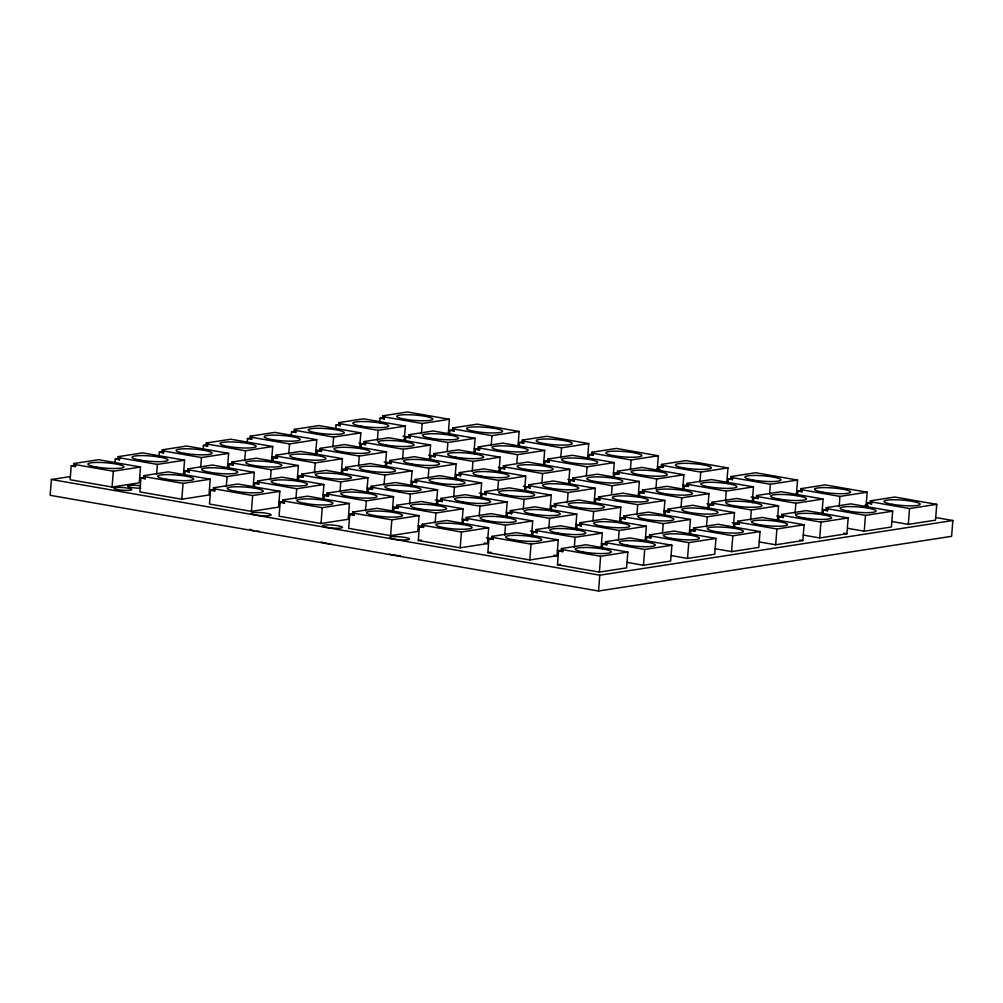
<?xml version="1.0" encoding="UTF-8"?>
<svg xmlns="http://www.w3.org/2000/svg" width="1003" height="1003" viewBox="0 0 1003 1003"><rect width="100%" height="100%" fill="white"/><g stroke="black" fill="none" stroke-linecap="round" stroke-linejoin="round"><path stroke-width="1.5" d="M69.972 476.613L51.391 479.497L50.15 495.306L598.54 591.018L951.609 536.317L952.85 520.507L935.899 517.548M73.946 465.467L71.226 465.881L70.135 479.722L112.06 487.044L139.267 482.819L140.508 467.009L98.582 459.7L74.109 463.486L73.946 465.467L75.426 466.621L75.576 464.64L74.109 463.486M112.06 487.044L113.314 471.234L140.508 467.009M115.057 462.132L115.295 459.061L118.015 458.634L119.482 459.788L119.645 457.819L118.166 456.666L118.015 458.634M143.692 477.641L140.972 478.055L139.881 491.896L181.806 499.218L209.013 494.993L210.254 479.183L168.328 471.874L143.843 475.66L143.692 477.641L145.159 478.795L145.322 476.814L143.843 475.66M156.581 474.457L157.371 464.402L184.577 460.189L183.449 474.557M159.001 456.841L159.352 452.228L162.072 451.814L163.552 452.967L163.702 450.986L162.235 449.833L162.072 451.814M181.806 499.218L183.047 483.396L210.254 479.183M184.79 474.306L185.041 471.234L187.762 470.808L189.228 471.962L189.379 469.981L187.912 468.84L187.762 470.808M200.65 467.636L201.44 457.569L228.634 453.356L227.505 467.737M203.057 450.021L203.421 445.407L206.142 444.981L207.621 446.134L207.771 444.153L206.292 443L206.142 444.981M213.288 489.79L210.567 490.204L209.477 504.045L251.402 511.354L278.608 507.142L279.85 491.332L237.924 484.01L213.451 487.809L213.288 489.79L214.767 490.943L214.918 488.962L213.451 487.809M226.327 486.631L227.117 476.575L254.323 472.363L253.182 486.731M228.734 469.015L229.098 464.402L231.818 463.988L233.298 465.141L233.448 463.16L231.981 462.007L231.818 463.988M244.707 460.803L245.509 450.748L272.703 446.523L271.462 462.345M247.127 443.188L247.49 438.574L250.211 438.148L251.678 439.301L251.841 437.333L250.361 436.18L250.211 438.148M251.402 511.354L252.656 495.545L279.85 491.332M254.273 487.985L254.637 483.383L257.357 482.957L258.824 484.11L258.987 482.13L257.508 480.976L257.357 482.957M270.396 479.81L271.186 469.743L298.38 465.53L297.252 479.898M272.803 462.182L273.167 457.581L275.888 457.155L277.355 458.308L277.518 456.327L276.038 455.174L275.888 457.155M282.884 501.926L280.163 502.353L279.072 516.194L321.01 523.503L348.204 519.291L349.445 503.481L307.52 496.159L283.047 499.958L282.884 501.926L284.363 503.08L284.513 501.111L283.047 499.958M288.776 453.983L289.566 443.915L316.772 439.703L315.519 455.512M291.183 436.355L291.547 431.741L294.268 431.328L295.747 432.481L295.898 430.5L294.431 429.347L294.268 431.328M295.923 498.779L296.712 488.724L323.919 484.499L322.79 498.88M298.33 481.164L298.693 476.55L301.414 476.124L302.893 477.278L303.044 475.309L301.577 474.156L301.414 476.124M314.453 472.977L315.243 462.922L342.449 458.697L341.208 474.519M316.873 455.362L317.236 450.748L319.944 450.322L321.424 451.475L321.574 449.507L320.107 448.354L319.944 450.322M321.01 523.503L322.251 507.694L349.445 503.481M323.869 500.133L324.232 495.52L326.953 495.106L328.42 496.259L328.583 494.278L327.103 493.125L326.953 495.106M332.846 447.15L333.635 437.082L360.829 432.87L359.701 447.25M335.817 428.068L336.068 424.996L338.788 424.57L340.255 425.723L340.418 423.755L338.939 422.602L338.788 424.57M339.992 491.959L340.782 481.891L367.976 477.679L366.734 493.489M342.399 474.331L342.763 469.717L345.483 469.304L346.95 470.457L347.113 468.476L345.634 467.323L345.483 469.304M352.479 514.075L349.759 514.501L348.68 528.33L390.606 535.652L417.8 531.44L419.041 515.63L377.115 508.308L352.642 512.107L352.479 514.075L353.959 515.229L354.109 513.26L352.642 512.107M358.522 466.144L359.312 456.089L386.519 451.877L385.378 466.245M360.93 448.529L361.293 443.915L364.014 443.502L365.493 444.655L365.644 442.674L364.177 441.521L364.014 443.502M365.518 510.928L366.308 500.861L393.515 496.648L392.386 511.029M367.938 493.313L368.302 488.699L371.022 488.273L372.489 489.426L372.64 487.458L371.173 486.305L371.022 488.273M377.354 440.405L378.144 430.337L405.35 426.125L404.209 440.493M379.761 422.777L380.124 418.163L382.845 417.749L384.325 418.903L384.475 416.922L383.008 415.769L382.845 417.749M384.049 485.126L384.851 475.058L412.045 470.846L410.804 486.656M386.468 467.511L386.832 462.897L389.553 462.471L391.02 463.624L391.17 461.656L389.703 460.502L389.553 462.471M390.606 535.652L391.847 519.842L419.041 515.63M393.464 512.282L393.828 507.668L396.549 507.255L398.015 508.408L398.178 506.427L396.699 505.274L396.549 507.255M402.579 459.324L403.382 449.256L430.575 445.044L429.447 459.424M405.563 440.242L405.814 437.17L408.522 436.744L410.001 437.897L410.152 435.929L408.685 434.775L408.522 436.744M409.588 504.095L410.377 494.04L437.584 489.828L436.33 505.637M411.995 486.48L412.358 481.866L415.079 481.453L416.558 482.606L416.709 480.625L415.242 479.472L415.079 481.453M421.423 433.572L422.213 423.504L449.407 419.292L448.278 433.672M422.238 524.256L446.724 520.457L488.649 527.779L487.395 543.588L460.201 547.801L418.276 540.479L419.367 526.65L422.087 526.224L423.554 527.377L423.705 525.409L422.238 524.256L422.087 526.224M428.118 478.293L428.908 468.238L456.114 464.025L454.973 478.393M430.651 459.136L430.889 456.064L433.609 455.65L435.089 456.804L435.239 454.823L433.772 453.669L433.609 455.65M435.114 523.077L435.916 513.009L463.11 508.797L461.869 524.607M437.534 505.462L437.897 500.848L440.618 500.422L442.085 501.575L442.248 499.594L440.768 498.441L440.618 500.422M447.213 451.137L447.89 442.511L475.083 438.298L473.955 452.666M449.507 434.951L449.871 430.337L452.591 429.923L454.071 431.077L454.221 429.096L452.742 427.942L452.591 429.923M453.644 497.275L454.447 487.207L481.641 482.995L480.512 497.375M456.064 479.647L456.428 475.046L459.148 474.62L460.615 475.773L460.778 473.792L459.299 472.639L459.148 474.62M460.201 547.801L461.443 531.991L488.649 527.779M463.06 524.431L463.424 519.817L466.144 519.404L467.624 520.557L467.774 518.576L466.307 517.423L466.144 519.404M472.187 471.473L472.977 461.405L500.171 457.192L499.043 471.573M475.046 453.933L475.409 449.319L478.13 448.893L479.597 450.046L479.747 448.078L478.281 446.924L478.13 448.893M479.183 516.244L479.973 506.189L507.179 501.976L506.039 516.344M481.59 498.629L481.954 494.015L484.675 493.589L486.154 494.742L486.305 492.774L484.838 491.62L484.675 493.589M491.157 445.746L491.959 435.678L519.153 431.466L518.024 445.846M491.834 536.392L516.319 532.606L558.245 539.915L556.991 555.737L529.797 559.95L487.872 552.628L488.962 538.799L491.683 538.373L493.15 539.526L493.313 537.545L491.834 536.392L491.683 538.373M497.714 490.442L498.504 480.387L525.71 476.162L524.582 490.542M500.246 471.285L500.484 468.213L503.205 467.787L504.685 468.94L504.835 466.972L503.368 465.818L503.205 467.787M504.722 535.226L505.512 525.158L532.706 520.946L531.465 536.755M507.129 517.598L507.493 512.997L510.214 512.571L511.68 513.724L511.843 511.743L510.364 510.59L510.214 512.571M516.808 463.286L517.485 454.66L544.692 450.447L543.551 464.815M519.103 447.1L519.466 442.486L522.187 442.072L523.666 443.226L523.817 441.245L522.35 440.091L522.187 442.072M523.253 509.424L524.042 499.356L551.236 495.143L550.108 509.511M525.785 490.266L526.023 487.195L528.744 486.768L530.211 487.922L530.374 485.941L528.894 484.788L528.744 486.768M529.797 559.95L531.038 544.14L558.245 539.915M532.656 536.58L533.019 531.966L535.74 531.54L537.219 532.693L537.37 530.725L535.903 529.571L535.74 531.54M541.783 483.622L542.573 473.554L569.767 469.341L568.638 483.709M544.642 466.082L545.005 461.468L547.726 461.041L549.193 462.195L549.356 460.214L547.876 459.061L547.726 461.041M548.779 528.393L549.569 518.338L576.775 514.113L575.647 528.493M551.199 510.778L551.55 506.164L554.27 505.738L555.75 506.891L555.9 504.923L554.433 503.769L554.27 505.738M560.765 457.895L561.555 447.827L588.748 443.614L587.507 459.424M561.429 548.541L585.915 544.754L627.84 552.064L626.599 567.874L599.393 572.099L557.467 564.777L558.558 550.948L561.279 550.522L562.746 551.675L562.909 549.694L561.429 548.541L561.279 550.522M567.309 502.591L568.099 492.536L595.306 488.311L594.177 502.691M569.842 483.433L570.093 480.362L572.813 479.935L574.28 481.089L574.431 479.121L572.964 477.967L572.813 479.935M574.318 547.375L575.108 537.307L602.301 533.094L601.173 547.462M576.725 529.747L577.089 525.133L579.809 524.719L581.276 525.873L581.439 523.892L579.96 522.739L579.809 524.719M586.404 475.435L587.081 466.809L614.287 462.596L613.046 478.406M588.698 459.249L589.062 454.635L591.783 454.209L593.262 455.362L593.412 453.394L591.946 452.24L591.783 454.209M592.848 521.573L593.638 511.505L620.832 507.292L619.704 521.66M595.381 502.415L595.619 499.331L598.34 498.917L599.819 500.071L599.97 498.09L598.49 496.936L598.34 498.917M599.393 572.099L600.634 556.289L627.84 552.064M598.54 591.018L599.794 575.208L952.85 520.507M602.264 548.729L602.615 544.115L605.336 543.689L606.815 544.842L606.965 542.874L605.499 541.72L605.336 543.689M611.491 494.329L612.169 485.703L639.375 481.49L638.234 495.858M614.237 478.218L614.601 473.617L617.321 473.19L618.788 474.344L618.951 472.363L617.472 471.209L617.321 473.19M618.375 540.542L619.164 530.474L646.371 526.262L645.242 540.642M620.907 521.384L621.158 518.313L623.879 517.887L625.345 519.04L625.496 517.072L624.029 515.918L623.879 517.887M630.36 470.043L631.15 459.976L658.344 455.763L657.103 471.573M636.905 514.74L637.707 504.672L664.901 500.459L663.773 514.84M639.325 497.124L639.688 492.511L642.409 492.084L643.876 493.238L644.039 491.257L642.559 490.103L642.409 492.084M643.462 565.266L644.703 549.456L671.897 545.243L670.656 561.053L643.462 565.266L626.988 562.395M646.446 540.366L646.684 537.282L649.405 536.868L650.884 538.022L651.035 536.041L649.555 534.887L649.405 536.868M655.887 489.013L656.677 478.958L683.883 474.732L682.642 490.555M658.307 471.397L658.67 466.784L661.391 466.357L662.858 467.511L663.008 465.542L661.541 464.389L661.391 466.357M662.444 533.709L663.234 523.654L690.44 519.441L689.299 533.809M664.851 516.094L665.215 511.48L667.935 511.066L669.415 512.22L669.565 510.239L668.098 509.085L667.935 511.066M680.974 507.907L681.764 497.852L708.971 493.639L707.717 509.449M683.833 490.367L684.196 485.753L686.917 485.339L688.384 486.493L688.547 484.512L687.068 483.358L686.917 485.339M687.519 558.433L688.773 542.623L715.966 538.41L714.725 554.22L687.519 558.433L671.057 555.562M690.503 533.533L690.754 530.462L693.474 530.035L694.941 531.189L695.104 529.208L693.625 528.054L693.474 530.035M699.956 482.18L700.746 472.125L727.952 467.912L726.811 482.28M706.513 526.888L707.303 516.821L734.497 512.608L733.369 526.989M708.92 509.261L709.284 504.659L712.005 504.233L713.472 505.387L713.635 503.406L712.155 502.252L712.005 504.233M725.482 501.161L726.285 491.094L753.479 486.881L752.237 502.691M727.902 483.546L728.266 478.932L730.986 478.506L732.453 479.66L732.616 477.691L731.137 476.538L730.986 478.506M731.588 551.612L732.829 535.803L760.036 531.59L758.782 547.4L731.588 551.612L715.114 548.741M734.447 528.242L734.81 523.629L737.531 523.202L739.01 524.356L739.161 522.387L737.694 521.234L737.531 523.202M750.57 520.055L751.36 510L778.566 505.775L777.325 521.598M753.429 502.516L753.792 497.902L756.513 497.488L757.992 498.641L758.143 496.661L756.676 495.507L756.513 497.488M769.552 494.329L770.342 484.273L797.548 480.061L796.407 494.429M775.658 544.779L776.899 528.97L804.093 524.757L802.851 540.567L775.658 544.779L759.183 541.908M778.516 521.41L778.88 516.796L781.6 516.382L783.067 517.535L783.23 515.555L781.751 514.401L781.6 516.382M795.091 513.31L795.88 503.243L823.074 499.03L821.946 513.411M797.498 495.683L797.861 491.081L800.582 490.655L802.049 491.809L802.212 489.828L800.733 488.674L800.582 490.655M819.714 537.959L820.955 522.137L848.162 517.924L846.921 533.734L819.714 537.959L803.24 535.075M823.024 514.664L823.388 510.051L826.108 509.624L827.588 510.778L827.738 508.809L826.271 507.656L826.108 509.624M839.147 506.477L839.937 496.422L867.144 492.197L866.015 506.578M864.235 531.201L865.476 515.392L892.67 511.179L891.429 526.989L864.235 531.201L847.761 528.33M867.219 506.302L867.457 503.218L870.178 502.804L871.645 503.957L871.808 501.976L870.328 500.823L870.178 502.804M908.292 524.381L909.533 508.559L936.739 504.346L935.498 520.156L908.292 524.381L891.817 521.497M118.166 456.666L142.652 452.867L184.577 460.189M162.235 449.833L186.708 446.034L228.634 453.356M206.292 443L230.778 439.214L272.703 446.523M250.361 436.18L274.847 432.381L316.772 439.703M294.431 429.347L318.904 425.56L360.829 432.87M338.939 422.602L363.425 418.803L405.35 426.125M383.008 415.769L407.481 411.982L449.407 419.292M187.912 468.84L212.398 465.041L254.323 472.363M231.981 462.007L256.455 458.208L298.38 465.53M276.038 455.174L300.524 451.388L342.449 458.697M320.107 448.354L344.581 444.555L386.519 451.877M364.177 441.521L388.65 437.734L430.575 445.044M408.685 434.775L433.158 430.977L475.083 438.298M452.742 427.942L477.227 424.156L519.153 431.466M257.508 480.976L281.993 477.19L323.919 484.499M301.577 474.156L326.05 470.357L367.976 477.679M345.634 467.323L370.12 463.536L412.045 470.846M389.703 460.502L414.189 456.704L456.114 464.025M433.772 453.669L458.246 449.871L500.171 457.192M478.281 446.924L502.766 443.125L544.692 450.447M522.35 440.091L546.823 436.292L588.748 443.614M327.103 493.125L351.589 489.339L393.515 496.648M371.173 486.305L395.646 482.506L437.584 489.828M415.242 479.472L439.715 475.673L481.641 482.995M459.299 472.639L483.785 468.852L525.71 476.162M503.368 465.818L527.841 462.019L569.767 469.341M547.876 459.061L572.362 455.274L614.287 462.596M591.946 452.24L616.419 448.441L658.344 455.763M396.699 505.274L421.185 501.487L463.11 508.797M440.768 498.441L465.254 494.655L507.179 501.976M484.838 491.62L509.311 487.822L551.236 495.143M528.894 484.788L553.38 481.001L595.306 488.311M572.964 477.967L597.449 474.168L639.375 481.49M617.472 471.209L641.958 467.423L683.883 474.732M661.541 464.389L686.014 460.59L727.952 467.912M466.307 517.423L490.78 513.624L532.706 520.946M510.364 510.59L534.85 506.803L576.775 514.113M554.433 503.769L578.907 499.97L620.832 507.292M598.49 496.936L622.976 493.15L664.901 500.459M642.559 490.103L667.045 486.317L708.971 493.639M687.068 483.358L711.553 479.572L753.479 486.881M731.137 476.538L755.623 472.739L797.548 480.061M418.276 540.479L421.298 540.015M535.903 529.571L560.376 525.773L602.301 533.094M579.96 522.739L604.445 518.952L646.371 526.262M624.029 515.918L648.515 512.119L690.44 519.441M668.098 509.085L692.571 505.286L734.497 512.608M712.155 502.252L736.641 498.466L778.566 505.775M756.676 495.507L781.149 491.708L823.074 499.03M800.733 488.674L825.218 484.888L867.144 492.197M487.872 552.628L490.893 552.164M605.499 541.72L629.972 537.921L671.897 545.243M649.555 534.887L674.041 531.088L715.966 538.41M693.625 528.054L718.11 524.268L760.036 531.59M737.694 521.234L762.167 517.435L804.093 524.757M781.751 514.401L806.236 510.615L848.162 517.924M826.271 507.656L850.745 503.857L892.67 511.179M870.328 500.823L894.814 497.037L936.739 504.346M557.467 564.777L560.489 564.313M384.475 416.922L422.213 423.504M454.221 429.096L491.959 435.678M523.817 441.245L561.555 447.827M593.412 453.394L631.15 459.976M663.008 465.542L700.746 472.125M732.616 477.691L770.342 484.273M802.212 489.828L839.937 496.422M871.808 501.976L909.533 508.559M380.124 418.163L384.325 418.903M449.871 430.337L454.071 431.077M519.466 442.486L523.666 443.226M589.062 454.635L593.262 455.362M658.67 466.784L662.858 467.511M728.266 478.932L732.453 479.66M797.861 491.081L802.049 491.809M867.457 503.218L871.645 503.957M657.09 468.877L660.162 469.417M865.05 505.173L868.122 505.713M340.418 423.755L378.144 430.337M410.152 435.929L447.89 442.511M479.747 448.078L517.485 454.66M549.356 460.214L587.081 466.809M618.951 472.363L656.677 478.958M688.547 484.512L726.285 491.094M758.143 496.661L795.88 503.243M827.738 508.809L865.476 515.392M402.993 436.18L408.986 437.233M474.243 448.617L478.732 449.407M543.839 460.766L548.328 461.556M613.435 472.914L617.923 473.692M683.03 485.063L687.519 485.841M751.134 496.949L757.115 497.989M822.222 509.348L826.723 510.138M336.068 424.996L340.255 425.723M405.814 437.17L410.001 437.897M475.409 449.319L479.597 450.046M545.005 461.468L549.193 462.195M614.601 473.617L618.788 474.344M684.196 485.753L688.384 486.493M753.792 497.902L757.992 498.641M823.388 510.051L827.588 510.778M295.898 430.5L333.635 437.082M365.644 442.674L403.382 449.256M435.239 454.823L472.977 461.405M504.835 466.972L542.573 473.554M574.431 479.121L612.169 485.703M644.039 491.257L681.764 497.852M713.635 503.406L751.36 510M783.23 515.555L820.955 522.137M358.936 443.013L363.425 443.802M428.682 455.186L433.171 455.976M498.278 467.335L502.766 468.113M567.874 479.484L573.866 480.525M638.961 491.884L641.958 492.41M707.065 503.769L713.058 504.822M776.661 515.918L781.161 516.708M291.547 431.741L295.747 432.481M361.293 443.915L365.493 444.655M430.889 456.064L435.089 456.804M500.484 468.213L504.685 468.94M570.093 480.362L574.28 481.089M639.688 492.511L643.876 493.238M709.284 504.659L713.472 505.387M778.88 516.796L783.067 517.535M843.924 533.22L846.921 533.734M251.841 437.333L289.566 443.915M321.574 449.507L359.312 456.089M391.17 461.656L428.908 468.238M460.778 473.792L498.504 480.387M530.374 485.941L568.099 492.536M599.97 498.09L637.707 504.672M669.565 510.239L707.303 516.821M739.161 522.387L776.899 528.97M315.92 450.021L320.408 450.811M384.162 461.932L390.154 462.985M455.262 474.344L458.258 474.87M523.353 486.229L527.854 487.019M594.453 498.641L598.941 499.419M664.049 510.79L668.537 511.568M732.152 522.676L738.145 523.716M247.49 438.574L251.678 439.301M317.236 450.748L321.424 451.475M386.832 462.897L391.02 463.624M456.428 475.046L460.615 475.773M526.023 487.195L530.211 487.922M595.619 499.331L599.819 500.071M665.215 511.48L669.415 512.22M734.81 523.629L739.01 524.356M799.855 540.04L802.851 540.567M207.771 444.153L245.509 450.748M277.518 456.327L315.243 462.922M347.113 468.476L384.851 475.058M416.709 480.625L454.447 487.207M486.305 492.774L524.042 499.356M555.9 504.923L593.638 511.505M625.496 517.072L663.234 523.654M695.104 529.208L732.829 535.803M271.851 456.854L276.352 457.631M341.597 469.028L346.085 469.805M411.192 481.177L415.681 481.954M479.296 493.062L485.289 494.103M550.384 505.462L553.38 505.988M619.992 517.611L622.976 518.137M689.588 529.76L694.076 530.549M203.421 445.407L207.621 446.134M273.167 457.581L277.355 458.308M342.763 469.717L346.95 470.457M412.358 481.866L416.558 482.606M481.954 494.015L486.154 494.742M551.55 506.164L555.75 506.891M621.158 518.313L625.345 519.04M690.754 530.462L694.941 531.189M163.702 450.986L201.44 457.569M233.448 463.16L271.186 469.743M303.044 475.309L340.782 481.891M372.64 487.458L410.377 494.04M442.248 499.594L479.973 506.189M511.843 511.743L549.569 518.338M581.439 523.892L619.164 530.474M651.035 536.041L688.773 542.623M227.794 463.687L232.282 464.464M297.527 475.848L302.028 476.638M367.136 487.997L371.624 488.787M435.227 499.883L441.22 500.936M506.327 512.295L510.815 513.085M575.923 524.444L578.919 524.97M645.518 536.592L648.515 537.106M159.352 452.228L163.552 452.967M229.098 464.402L233.298 465.141M298.693 476.55L302.893 477.278M368.302 488.699L372.489 489.426M437.897 500.848L442.085 501.575M507.493 512.997L511.68 513.724M577.089 525.133L581.276 525.873M646.684 537.282L650.884 538.022M119.645 457.819L157.371 464.402M189.379 469.981L227.117 476.575M258.987 482.13L296.712 488.724M328.583 494.278L366.308 500.861M398.178 506.427L435.916 513.009M467.774 518.576L505.512 525.158M537.37 530.725L575.108 537.307M606.965 542.874L644.703 549.456M183.725 470.507L188.213 471.297M253.471 482.681L257.959 483.471M323.066 494.83L327.555 495.607M392.662 506.979L397.15 507.756M462.258 519.128L466.746 519.905M530.361 531.013L536.354 532.054M601.449 543.413L605.95 544.203M115.295 459.061L119.482 459.788M185.041 471.234L189.228 471.962M254.637 483.383L258.824 484.11M324.232 495.52L328.42 496.259M393.828 507.668L398.015 508.408M463.424 519.817L467.624 520.557M533.019 531.966L537.219 532.693M602.615 544.115L606.815 544.842M75.576 464.64L113.314 471.234M145.322 476.814L183.047 483.396M214.918 488.962L252.656 495.545M284.513 501.111L322.251 507.694M354.109 513.26L391.847 519.842M423.705 525.409L461.443 531.991M493.313 537.545L531.038 544.14M562.909 549.694L600.634 556.289M139.655 477.34L142.652 477.854M209.401 489.514L212.398 490.028M278.997 501.65L283.498 502.44M348.593 513.799L353.094 514.589M418.201 525.948L422.689 526.738M486.292 537.834L492.285 538.887M557.392 550.246L561.881 551.023M71.226 465.881L75.426 466.621M140.972 478.055L145.159 478.795M210.567 490.204L214.767 490.943M280.163 502.353L284.363 503.08M349.759 514.501L353.959 515.229M419.367 526.65L423.554 527.377M488.962 538.799L493.15 539.526M558.558 550.948L562.746 551.675M484.399 543.062L487.395 543.588M554.007 555.211L556.991 555.737M51.391 479.497L599.794 575.208M259.376 531.402A10.03 1.504 4.5 0 1 256.806 531.139M254.461 530.788A10.03 1.504 4.5 0 1 250.988 529.948M250.123 529.509A10.03 1.504 4.5 0 1 249.91 529.095M330.651 543.852A10.03 1.504 4.5 0 1 321.399 541.946M400.335 555.725A10.03 1.504 4.5 0 1 389.352 554.095M140.708 488.26A9.027 1.354 4.5 0 1 127.657 486.154A9.027 1.354 4.5 0 1 139.392 485.665M500.334 450.41A18.041 2.696 4.5 0 0 528.092 450.41A18.041 2.696 4.5 0 0 501.951 445.846A18.041 2.696 4.5 0 0 500.334 450.41M892.382 504.321A18.041 2.696 4.5 0 0 920.14 504.321A18.041 2.696 4.5 0 0 893.999 499.757A18.041 2.696 4.5 0 0 892.382 504.321M822.786 492.172A18.041 2.696 4.5 0 0 850.544 492.172A18.041 2.696 4.5 0 0 824.403 487.608A18.041 2.696 4.5 0 0 822.786 492.172M753.19 480.023A18.041 2.696 4.5 0 0 780.948 480.023A18.041 2.696 4.5 0 0 754.808 475.46A18.041 2.696 4.5 0 0 753.19 480.023M405.062 419.267A18.041 2.696 4.5 0 0 432.82 419.267A18.041 2.696 4.5 0 0 406.666 414.703A18.041 2.696 4.5 0 0 405.062 419.267M360.992 426.087A18.041 2.696 4.5 0 0 388.75 426.099A18.041 2.696 4.5 0 0 362.61 421.536A18.041 2.696 4.5 0 0 360.992 426.087M544.391 443.577A18.041 2.696 4.5 0 0 572.161 443.589A18.041 2.696 4.5 0 0 546.008 439.026A18.041 2.696 4.5 0 0 544.391 443.577M848.325 511.141A18.041 2.696 4.5 0 0 876.083 511.154A18.041 2.696 4.5 0 0 849.93 506.59A18.041 2.696 4.5 0 0 848.325 511.141M778.717 498.992A18.041 2.696 4.5 0 0 806.487 499.005A18.041 2.696 4.5 0 0 780.334 494.441A18.041 2.696 4.5 0 0 778.717 498.992M474.795 431.428A18.041 2.696 4.5 0 0 502.553 431.44A18.041 2.696 4.5 0 0 476.412 426.877A18.041 2.696 4.5 0 0 474.795 431.428M569.93 462.559A18.041 2.696 4.5 0 0 597.688 462.559A18.041 2.696 4.5 0 0 571.547 457.995A18.041 2.696 4.5 0 0 569.93 462.559M613.999 455.726A18.041 2.696 4.5 0 0 641.757 455.738A18.041 2.696 4.5 0 0 615.616 451.174A18.041 2.696 4.5 0 0 613.999 455.726M709.121 486.856A18.041 2.696 4.5 0 0 736.879 486.856A18.041 2.696 4.5 0 0 710.738 482.293A18.041 2.696 4.5 0 0 709.121 486.856M639.525 474.707A18.041 2.696 4.5 0 0 667.283 474.707A18.041 2.696 4.5 0 0 641.143 470.144A18.041 2.696 4.5 0 0 639.525 474.707M430.738 438.261A18.041 2.696 4.5 0 0 458.496 438.273A18.041 2.696 4.5 0 0 432.356 433.71A18.041 2.696 4.5 0 0 430.738 438.261M683.595 467.874A18.041 2.696 4.5 0 0 711.353 467.874A18.041 2.696 4.5 0 0 685.212 463.323A18.041 2.696 4.5 0 0 683.595 467.874M550.948 488.285A18.041 2.696 4.5 0 0 578.706 488.285A18.041 2.696 4.5 0 0 552.565 483.722A18.041 2.696 4.5 0 0 550.948 488.285M734.209 505.75A18.041 2.696 4.5 0 0 761.967 505.75A18.041 2.696 4.5 0 0 735.826 501.187A18.041 2.696 4.5 0 0 734.209 505.75M411.757 463.988A18.041 2.696 4.5 0 0 439.515 463.988A18.041 2.696 4.5 0 0 413.374 459.424A18.041 2.696 4.5 0 0 411.757 463.988M690.139 512.571A18.041 2.696 4.5 0 0 717.91 512.583A18.041 2.696 4.5 0 0 691.757 508.019A18.041 2.696 4.5 0 0 690.139 512.571M664.613 493.601A18.041 2.696 4.5 0 0 692.371 493.601A18.041 2.696 4.5 0 0 666.23 489.038A18.041 2.696 4.5 0 0 664.613 493.601M342.161 451.839A18.041 2.696 4.5 0 0 369.919 451.839A18.041 2.696 4.5 0 0 343.778 447.288A18.041 2.696 4.5 0 0 342.161 451.839M620.544 500.422A18.041 2.696 4.5 0 0 648.302 500.434A18.041 2.696 4.5 0 0 622.161 495.871A18.041 2.696 4.5 0 0 620.544 500.422M386.218 445.006A18.041 2.696 4.5 0 0 413.976 445.019A18.041 2.696 4.5 0 0 387.835 440.455A18.041 2.696 4.5 0 0 386.218 445.006M481.352 476.137A18.041 2.696 4.5 0 0 509.11 476.137A18.041 2.696 4.5 0 0 482.97 471.573A18.041 2.696 4.5 0 0 481.352 476.137M455.813 457.155A18.041 2.696 4.5 0 0 483.584 457.167A18.041 2.696 4.5 0 0 457.431 452.604A18.041 2.696 4.5 0 0 455.813 457.155M595.017 481.453A18.041 2.696 4.5 0 0 622.775 481.453A18.041 2.696 4.5 0 0 596.635 476.901A18.041 2.696 4.5 0 0 595.017 481.453M272.415 439.665A18.041 2.696 4.5 0 0 300.173 439.678A18.041 2.696 4.5 0 0 274.032 435.114A18.041 2.696 4.5 0 0 272.415 439.665M525.422 469.304A18.041 2.696 4.5 0 0 553.18 469.316A18.041 2.696 4.5 0 0 527.039 464.753A18.041 2.696 4.5 0 0 525.422 469.304M759.747 524.719A18.041 2.696 4.5 0 0 787.505 524.732A18.041 2.696 4.5 0 0 761.365 520.168A18.041 2.696 4.5 0 0 759.747 524.719M803.804 517.899A18.041 2.696 4.5 0 0 831.562 517.899A18.041 2.696 4.5 0 0 805.422 513.335A18.041 2.696 4.5 0 0 803.804 517.899M316.484 432.845A18.041 2.696 4.5 0 0 344.242 432.845A18.041 2.696 4.5 0 0 318.101 428.281A18.041 2.696 4.5 0 0 316.484 432.845M254.022 465.492A18.041 2.696 4.5 0 0 281.793 465.505A18.041 2.696 4.5 0 0 255.64 460.941A18.041 2.696 4.5 0 0 254.022 465.492M646.082 519.404A18.041 2.696 4.5 0 0 673.84 519.404A18.041 2.696 4.5 0 0 647.7 514.84A18.041 2.696 4.5 0 0 646.082 519.404M462.822 501.939A18.041 2.696 4.5 0 0 490.58 501.939A18.041 2.696 4.5 0 0 464.439 497.375A18.041 2.696 4.5 0 0 462.822 501.939M323.63 477.641A18.041 2.696 4.5 0 0 351.389 477.654A18.041 2.696 4.5 0 0 325.248 473.09A18.041 2.696 4.5 0 0 323.63 477.641M576.487 507.255A18.041 2.696 4.5 0 0 604.245 507.267A18.041 2.696 4.5 0 0 578.104 502.704A18.041 2.696 4.5 0 0 576.487 507.255M602.013 526.236A18.041 2.696 4.5 0 0 629.771 526.236A18.041 2.696 4.5 0 0 603.63 521.673A18.041 2.696 4.5 0 0 602.013 526.236M715.678 531.552A18.041 2.696 4.5 0 0 743.436 531.552A18.041 2.696 4.5 0 0 717.295 526.989A18.041 2.696 4.5 0 0 715.678 531.552M532.417 514.088A18.041 2.696 4.5 0 0 560.175 514.088A18.041 2.696 4.5 0 0 534.035 509.524A18.041 2.696 4.5 0 0 532.417 514.088M228.345 446.498A18.041 2.696 4.5 0 0 256.104 446.498A18.041 2.696 4.5 0 0 229.963 441.934A18.041 2.696 4.5 0 0 228.345 446.498M298.092 458.672A18.041 2.696 4.5 0 0 325.85 458.672A18.041 2.696 4.5 0 0 299.709 454.108A18.041 2.696 4.5 0 0 298.092 458.672M671.609 538.373A18.041 2.696 4.5 0 0 699.367 538.385A18.041 2.696 4.5 0 0 673.226 533.822A18.041 2.696 4.5 0 0 671.609 538.373M437.283 482.957A18.041 2.696 4.5 0 0 465.041 482.97A18.041 2.696 4.5 0 0 438.9 478.406A18.041 2.696 4.5 0 0 437.283 482.957M393.226 489.79A18.041 2.696 4.5 0 0 420.984 489.79A18.041 2.696 4.5 0 0 394.843 485.226A18.041 2.696 4.5 0 0 393.226 489.79M367.687 470.821A18.041 2.696 4.5 0 0 395.445 470.821A18.041 2.696 4.5 0 0 369.305 466.257A18.041 2.696 4.5 0 0 367.687 470.821M506.879 495.106A18.041 2.696 4.5 0 0 534.649 495.118A18.041 2.696 4.5 0 0 508.496 490.555A18.041 2.696 4.5 0 0 506.879 495.106M184.289 453.318A18.041 2.696 4.5 0 0 212.047 453.331A18.041 2.696 4.5 0 0 185.906 448.767A18.041 2.696 4.5 0 0 184.289 453.318M627.552 545.206A18.041 2.696 4.5 0 0 655.31 545.206A18.041 2.696 4.5 0 0 629.169 540.655A18.041 2.696 4.5 0 0 627.552 545.206M557.956 533.057A18.041 2.696 4.5 0 0 585.714 533.069A18.041 2.696 4.5 0 0 559.561 528.506A18.041 2.696 4.5 0 0 557.956 533.057M583.483 552.039A18.041 2.696 4.5 0 0 611.241 552.039A18.041 2.696 4.5 0 0 585.1 547.475A18.041 2.696 4.5 0 0 583.483 552.039M513.887 539.89A18.041 2.696 4.5 0 0 541.645 539.89A18.041 2.696 4.5 0 0 515.504 535.326A18.041 2.696 4.5 0 0 513.887 539.89M374.696 515.592A18.041 2.696 4.5 0 0 402.454 515.592A18.041 2.696 4.5 0 0 376.313 511.041A18.041 2.696 4.5 0 0 374.696 515.592M444.291 527.741A18.041 2.696 4.5 0 0 472.049 527.741A18.041 2.696 4.5 0 0 445.909 523.177A18.041 2.696 4.5 0 0 444.291 527.741M488.348 520.908A18.041 2.696 4.5 0 0 516.119 520.921A18.041 2.696 4.5 0 0 489.965 516.357A18.041 2.696 4.5 0 0 488.348 520.908M418.752 508.759A18.041 2.696 4.5 0 0 446.511 508.772A18.041 2.696 4.5 0 0 420.37 504.208A18.041 2.696 4.5 0 0 418.752 508.759M235.492 491.294A18.041 2.696 4.5 0 0 263.25 491.307A18.041 2.696 4.5 0 0 237.109 486.743A18.041 2.696 4.5 0 0 235.492 491.294M305.088 503.443A18.041 2.696 4.5 0 0 332.858 503.456A18.041 2.696 4.5 0 0 306.705 498.892A18.041 2.696 4.5 0 0 305.088 503.443M349.157 496.623A18.041 2.696 4.5 0 0 376.915 496.623A18.041 2.696 4.5 0 0 350.774 492.059A18.041 2.696 4.5 0 0 349.157 496.623M279.561 484.474A18.041 2.696 4.5 0 0 307.319 484.474A18.041 2.696 4.5 0 0 281.179 479.91A18.041 2.696 4.5 0 0 279.561 484.474M140.219 460.151A18.041 2.696 4.5 0 0 167.977 460.151A18.041 2.696 4.5 0 0 141.837 455.6A18.041 2.696 4.5 0 0 140.219 460.151M165.896 479.146A18.041 2.696 4.5 0 0 193.654 479.158A18.041 2.696 4.5 0 0 167.514 474.595A18.041 2.696 4.5 0 0 165.896 479.146M209.966 472.325A18.041 2.696 4.5 0 0 237.724 472.325A18.041 2.696 4.5 0 0 211.583 467.762A18.041 2.696 4.5 0 0 209.966 472.325M96.15 466.984A18.041 2.696 4.5 0 0 123.921 466.984A18.041 2.696 4.5 0 0 97.767 462.421A18.041 2.696 4.5 0 0 96.15 466.984M394.054 539.125A10.03 1.504 4.5 0 0 409.475 539.125A10.03 1.504 4.5 0 0 394.956 536.592A10.03 1.504 4.5 0 0 394.054 539.125M117.903 489.64A9.027 1.354 4.5 0 0 131.782 489.64A9.027 1.354 4.5 0 0 118.718 487.358A9.027 1.354 4.5 0 0 117.903 489.64M255.702 514.978A10.03 1.504 4.5 0 0 271.123 514.978A10.03 1.504 4.5 0 0 256.592 512.445A10.03 1.504 4.5 0 0 255.702 514.978M326.978 527.415A10.03 1.504 4.5 0 0 342.399 527.415A10.03 1.504 4.5 0 0 327.868 524.882A10.03 1.504 4.5 0 0 326.978 527.415"/></g></svg>
